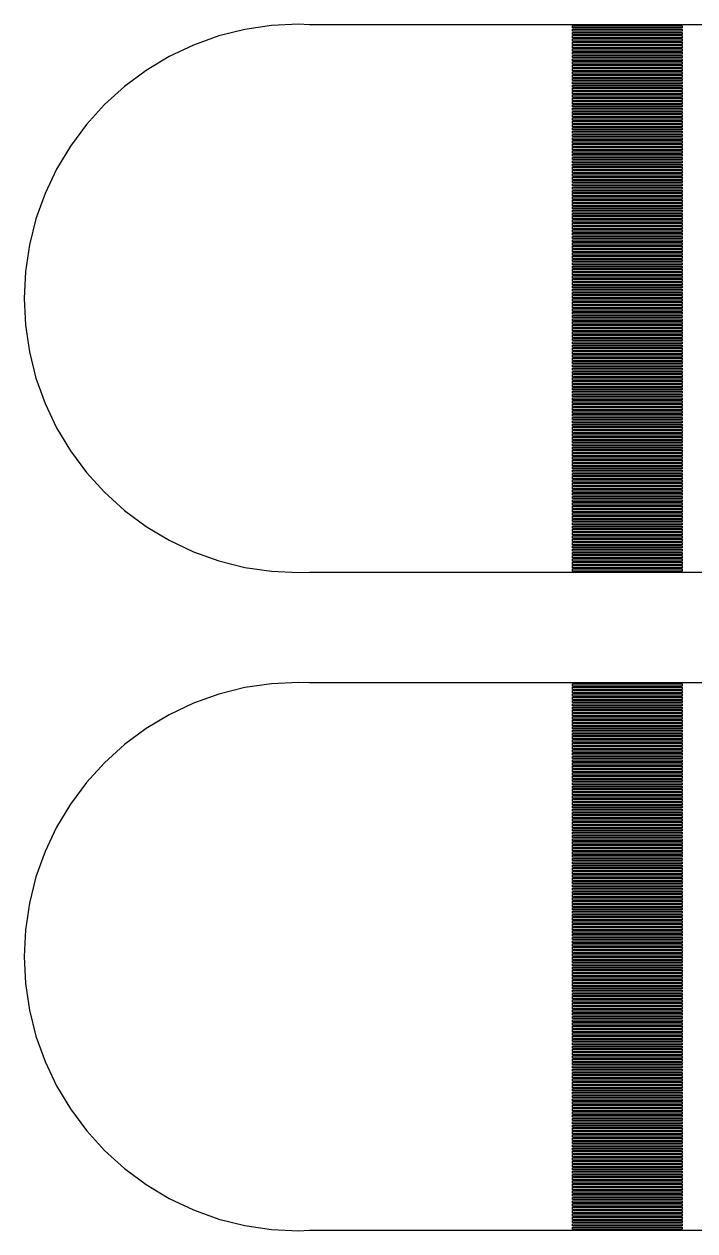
# Model space of a CAD drawing. Extents: x 0.5 to 47.5, y 0.5 to 53.5.
# Drawn here: x 24.5 to 30.61, y 24.5 to 35.5 of the extents above; entities that cross this region are included whole.
import ezdxf

# ---------------------------------------------------------------- set-up
doc = ezdxf.new("R2010")
doc.units = 0

msp = doc.modelspace()

# ---------------------------------------------------------------- linework, layer by layer
for p, q in [((26.5123, 35.452), (26.2743, 35.3923)), ((26.755, 35.488), (26.5123, 35.452)), ((27, 35.5), (26.755, 35.488)), ((27.1019, 35.495), (27, 35.5)), ((32.8981, 35.495), (27.1019, 35.495)), ((29.5, 35.465), (29.5, 35.485)), ((29.5, 35.485), (30.5, 35.485)), ((30.5, 35.465), (29.5, 35.465)), ((29.5, 35.435), (29.5, 35.455)), ((29.5, 35.455), (30.5, 35.455)), ((30.5, 35.435), (29.5, 35.435)), ((29.5, 35.405), (29.5, 35.425)), ((29.5, 35.425), (30.5, 35.425)), ((30.5, 35.485), (30.5, 35.465)), ((30.5, 35.455), (30.5, 35.435)), ((30.5, 35.425), (30.5, 35.405)), ((26.2743, 35.3923), (26.0433, 35.3097)), ((30.5, 35.405), (29.5, 35.405)), ((29.5, 35.375), (29.5, 35.395)), ((29.5, 35.395), (30.5, 35.395)), ((30.5, 35.375), (29.5, 35.375)), ((29.5, 35.345), (29.5, 35.365)), ((29.5, 35.365), (30.5, 35.365)), ((30.5, 35.345), (29.5, 35.345)), ((29.5, 35.315), (29.5, 35.335)), ((29.5, 35.335), (30.5, 35.335)), ((30.5, 35.315), (29.5, 35.315)), ((30.5, 35.395), (30.5, 35.375)), ((30.5, 35.365), (30.5, 35.345)), ((30.5, 35.335), (30.5, 35.315)), ((25.8215, 35.2048), (25.6111, 35.0787)), ((26.0433, 35.3097), (25.8215, 35.2048)), ((29.5, 35.285), (29.5, 35.305)), ((29.5, 35.305), (30.5, 35.305)), ((30.5, 35.285), (29.5, 35.285)), ((29.5, 35.255), (29.5, 35.275)), ((29.5, 35.275), (30.5, 35.275)), ((30.5, 35.255), (29.5, 35.255)), ((29.5, 35.225), (29.5, 35.245)), ((29.5, 35.245), (30.5, 35.245)), ((30.5, 35.225), (29.5, 35.225)), ((29.5, 35.195), (29.5, 35.215)), ((29.5, 35.215), (30.5, 35.215)), ((30.5, 35.305), (30.5, 35.285)), ((30.5, 35.275), (30.5, 35.255)), ((30.5, 35.245), (30.5, 35.225)), ((30.5, 35.215), (30.5, 35.195)), ((30.5, 35.195), (29.5, 35.195)), ((29.5, 35.165), (29.5, 35.185)), ((29.5, 35.185), (30.5, 35.185)), ((30.5, 35.165), (29.5, 35.165)), ((29.5, 35.135), (29.5, 35.155)), ((29.5, 35.155), (30.5, 35.155)), ((30.5, 35.135), (29.5, 35.135)), ((29.5, 35.105), (29.5, 35.125)), ((29.5, 35.125), (30.5, 35.125)), ((30.5, 35.105), (29.5, 35.105)), ((29.5, 35.075), (29.5, 35.095)), ((29.5, 35.095), (30.5, 35.095)), ((30.5, 35.185), (30.5, 35.165)), ((30.5, 35.155), (30.5, 35.135)), ((30.5, 35.125), (30.5, 35.105)), ((30.5, 35.095), (30.5, 35.075)), ((25.6111, 35.0787), (25.414, 34.9325)), ((30.5, 35.075), (29.5, 35.075)), ((29.5, 35.045), (29.5, 35.065)), ((29.5, 35.065), (30.5, 35.065)), ((30.5, 35.045), (29.5, 35.045)), ((29.5, 35.015), (29.5, 35.035)), ((29.5, 35.035), (30.5, 35.035)), ((30.5, 35.015), (29.5, 35.015)), ((29.5, 34.985), (29.5, 35.005)), ((29.5, 35.005), (30.5, 35.005)), ((30.5, 34.985), (29.5, 34.985)), ((30.5, 35.065), (30.5, 35.045)), ((30.5, 35.035), (30.5, 35.015)), ((30.5, 35.005), (30.5, 34.985)), ((25.414, 34.9325), (25.2322, 34.7678)), ((29.5, 34.955), (29.5, 34.975)), ((29.5, 34.975), (30.5, 34.975)), ((30.5, 34.955), (29.5, 34.955)), ((29.5, 34.925), (29.5, 34.945)), ((29.5, 34.945), (30.5, 34.945)), ((30.5, 34.925), (29.5, 34.925)), ((29.5, 34.895), (29.5, 34.915)), ((29.5, 34.915), (30.5, 34.915)), ((30.5, 34.895), (29.5, 34.895)), ((29.5, 34.865), (29.5, 34.885)), ((29.5, 34.885), (30.5, 34.885)), ((30.5, 34.975), (30.5, 34.955)), ((30.5, 34.945), (30.5, 34.925)), ((30.5, 34.915), (30.5, 34.895)), ((30.5, 34.885), (30.5, 34.865)), ((25.2322, 34.7678), (25.0675, 34.586)), ((30.5, 34.865), (29.5, 34.865)), ((29.5, 34.835), (29.5, 34.855)), ((29.5, 34.855), (30.5, 34.855)), ((30.5, 34.835), (29.5, 34.835)), ((29.5, 34.805), (29.5, 34.825)), ((29.5, 34.825), (30.5, 34.825)), ((30.5, 34.805), (29.5, 34.805)), ((29.5, 34.775), (29.5, 34.795)), ((29.5, 34.795), (30.5, 34.795)), ((30.5, 34.775), (29.5, 34.775)), ((29.5, 34.745), (29.5, 34.765)), ((29.5, 34.765), (30.5, 34.765)), ((30.5, 34.855), (30.5, 34.835)), ((30.5, 34.825), (30.5, 34.805)), ((30.5, 34.795), (30.5, 34.775)), ((30.5, 34.765), (30.5, 34.745)), ((30.5, 34.745), (29.5, 34.745)), ((29.5, 34.715), (29.5, 34.735)), ((29.5, 34.735), (30.5, 34.735)), ((30.5, 34.715), (29.5, 34.715)), ((29.5, 34.685), (29.5, 34.705)), ((29.5, 34.705), (30.5, 34.705)), ((30.5, 34.685), (29.5, 34.685)), ((29.5, 34.655), (29.5, 34.675)), ((29.5, 34.675), (30.5, 34.675)), ((30.5, 34.655), (29.5, 34.655)), ((30.5, 34.735), (30.5, 34.715)), ((30.5, 34.705), (30.5, 34.685)), ((30.5, 34.675), (30.5, 34.655)), ((25.0675, 34.586), (24.9213, 34.3889)), ((29.5, 34.625), (29.5, 34.645)), ((29.5, 34.645), (30.5, 34.645)), ((30.5, 34.625), (29.5, 34.625)), ((29.5, 34.595), (29.5, 34.615)), ((29.5, 34.615), (30.5, 34.615)), ((30.5, 34.595), (29.5, 34.595)), ((29.5, 34.565), (29.5, 34.585)), ((29.5, 34.585), (30.5, 34.585)), ((30.5, 34.565), (29.5, 34.565)), ((29.5, 34.535), (29.5, 34.555)), ((29.5, 34.555), (30.5, 34.555)), ((30.5, 34.645), (30.5, 34.625)), ((30.5, 34.615), (30.5, 34.595)), ((30.5, 34.585), (30.5, 34.565)), ((30.5, 34.555), (30.5, 34.535)), ((30.5, 34.535), (29.5, 34.535)), ((29.5, 34.505), (29.5, 34.525)), ((29.5, 34.525), (30.5, 34.525)), ((30.5, 34.505), (29.5, 34.505)), ((29.5, 34.475), (29.5, 34.495)), ((29.5, 34.495), (30.5, 34.495)), ((30.5, 34.475), (29.5, 34.475)), ((29.5, 34.445), (29.5, 34.465)), ((29.5, 34.465), (30.5, 34.465)), ((30.5, 34.445), (29.5, 34.445)), ((29.5, 34.415), (29.5, 34.435)), ((29.5, 34.435), (30.5, 34.435)), ((30.5, 34.525), (30.5, 34.505)), ((30.5, 34.495), (30.5, 34.475)), ((30.5, 34.465), (30.5, 34.445)), ((30.5, 34.435), (30.5, 34.415)), ((24.9213, 34.3889), (24.7952, 34.1785)), ((30.5, 34.415), (29.5, 34.415)), ((29.5, 34.385), (29.5, 34.405)), ((29.5, 34.405), (30.5, 34.405)), ((30.5, 34.385), (29.5, 34.385)), ((29.5, 34.355), (29.5, 34.375)), ((29.5, 34.375), (30.5, 34.375)), ((30.5, 34.355), (29.5, 34.355)), ((29.5, 34.325), (29.5, 34.345)), ((29.5, 34.345), (30.5, 34.345)), ((30.5, 34.325), (29.5, 34.325)), ((30.5, 34.405), (30.5, 34.385)), ((30.5, 34.375), (30.5, 34.355)), ((30.5, 34.345), (30.5, 34.325)), ((29.5, 34.295), (29.5, 34.315)), ((29.5, 34.315), (30.5, 34.315)), ((30.5, 34.295), (29.5, 34.295)), ((29.5, 34.265), (29.5, 34.285)), ((29.5, 34.285), (30.5, 34.285)), ((30.5, 34.265), (29.5, 34.265)), ((29.5, 34.235), (29.5, 34.255)), ((29.5, 34.255), (30.5, 34.255)), ((30.5, 34.235), (29.5, 34.235)), ((29.5, 34.205), (29.5, 34.225)), ((29.5, 34.225), (30.5, 34.225)), ((30.5, 34.315), (30.5, 34.295)), ((30.5, 34.285), (30.5, 34.265)), ((30.5, 34.255), (30.5, 34.235)), ((30.5, 34.225), (30.5, 34.205)), ((24.7952, 34.1785), (24.6903, 33.9567)), ((30.5, 34.205), (29.5, 34.205)), ((29.5, 34.175), (29.5, 34.195)), ((29.5, 34.195), (30.5, 34.195)), ((30.5, 34.175), (29.5, 34.175)), ((29.5, 34.145), (29.5, 34.165)), ((29.5, 34.165), (30.5, 34.165)), ((30.5, 34.145), (29.5, 34.145)), ((29.5, 34.115), (29.5, 34.135)), ((29.5, 34.135), (30.5, 34.135)), ((30.5, 34.115), (29.5, 34.115)), ((29.5, 34.085), (29.5, 34.105)), ((29.5, 34.105), (30.5, 34.105)), ((30.5, 34.195), (30.5, 34.175)), ((30.5, 34.165), (30.5, 34.145)), ((30.5, 34.135), (30.5, 34.115)), ((30.5, 34.105), (30.5, 34.085)), ((30.5, 34.085), (29.5, 34.085)), ((29.5, 34.055), (29.5, 34.075)), ((29.5, 34.075), (30.5, 34.075)), ((30.5, 34.055), (29.5, 34.055)), ((29.5, 34.025), (29.5, 34.045)), ((29.5, 34.045), (30.5, 34.045)), ((30.5, 34.025), (29.5, 34.025)), ((29.5, 33.995), (29.5, 34.015)), ((29.5, 34.015), (30.5, 34.015)), ((30.5, 33.995), (29.5, 33.995)), ((30.5, 34.075), (30.5, 34.055)), ((30.5, 34.045), (30.5, 34.025)), ((30.5, 34.015), (30.5, 33.995)), ((24.6903, 33.9567), (24.6077, 33.7257)), ((29.5, 33.965), (29.5, 33.985)), ((29.5, 33.985), (30.5, 33.985)), ((30.5, 33.965), (29.5, 33.965)), ((29.5, 33.935), (29.5, 33.955)), ((29.5, 33.955), (30.5, 33.955)), ((30.5, 33.935), (29.5, 33.935)), ((29.5, 33.905), (29.5, 33.925)), ((29.5, 33.925), (30.5, 33.925)), ((30.5, 33.905), (29.5, 33.905)), ((29.5, 33.875), (29.5, 33.895)), ((29.5, 33.895), (30.5, 33.895)), ((30.5, 33.985), (30.5, 33.965)), ((30.5, 33.955), (30.5, 33.935)), ((30.5, 33.925), (30.5, 33.905)), ((30.5, 33.895), (30.5, 33.875)), ((30.5, 33.875), (29.5, 33.875)), ((29.5, 33.845), (29.5, 33.865)), ((29.5, 33.865), (30.5, 33.865)), ((30.5, 33.845), (29.5, 33.845)), ((29.5, 33.815), (29.5, 33.835)), ((29.5, 33.835), (30.5, 33.835)), ((30.5, 33.815), (29.5, 33.815)), ((29.5, 33.785), (29.5, 33.805)), ((29.5, 33.805), (30.5, 33.805)), ((30.5, 33.785), (29.5, 33.785)), ((29.5, 33.755), (29.5, 33.775)), ((29.5, 33.775), (30.5, 33.775)), ((30.5, 33.865), (30.5, 33.845)), ((30.5, 33.835), (30.5, 33.815)), ((30.5, 33.805), (30.5, 33.785)), ((30.5, 33.775), (30.5, 33.755)), ((24.6077, 33.7257), (24.548, 33.4877)), ((30.5, 33.755), (29.5, 33.755)), ((29.5, 33.725), (29.5, 33.745)), ((29.5, 33.745), (30.5, 33.745)), ((30.5, 33.725), (29.5, 33.725)), ((29.5, 33.695), (29.5, 33.715)), ((29.5, 33.715), (30.5, 33.715)), ((30.5, 33.695), (29.5, 33.695)), ((29.5, 33.665), (29.5, 33.685)), ((29.5, 33.685), (30.5, 33.685)), ((30.5, 33.665), (29.5, 33.665)), ((30.5, 33.745), (30.5, 33.725)), ((30.5, 33.715), (30.5, 33.695)), ((30.5, 33.685), (30.5, 33.665)), ((29.5, 33.635), (29.5, 33.655)), ((29.5, 33.655), (30.5, 33.655)), ((30.5, 33.635), (29.5, 33.635)), ((29.5, 33.605), (29.5, 33.625)), ((29.5, 33.625), (30.5, 33.625)), ((30.5, 33.605), (29.5, 33.605)), ((29.5, 33.575), (29.5, 33.595)), ((29.5, 33.595), (30.5, 33.595)), ((30.5, 33.575), (29.5, 33.575)), ((29.5, 33.545), (29.5, 33.565)), ((29.5, 33.565), (30.5, 33.565)), ((30.5, 33.655), (30.5, 33.635)), ((30.5, 33.625), (30.5, 33.605)), ((30.5, 33.595), (30.5, 33.575)), ((30.5, 33.565), (30.5, 33.545)), ((24.548, 33.4877), (24.512, 33.245)), ((30.5, 33.545), (29.5, 33.545)), ((29.5, 33.515), (29.5, 33.535)), ((29.5, 33.535), (30.5, 33.535)), ((30.5, 33.515), (29.5, 33.515)), ((29.5, 33.485), (29.5, 33.505)), ((29.5, 33.505), (30.5, 33.505)), ((30.5, 33.485), (29.5, 33.485)), ((29.5, 33.455), (29.5, 33.475)), ((29.5, 33.475), (30.5, 33.475)), ((30.5, 33.455), (29.5, 33.455)), ((29.5, 33.425), (29.5, 33.445)), ((29.5, 33.445), (30.5, 33.445)), ((30.5, 33.535), (30.5, 33.515)), ((30.5, 33.505), (30.5, 33.485)), ((30.5, 33.475), (30.5, 33.455)), ((30.5, 33.445), (30.5, 33.425)), ((30.5, 33.425), (29.5, 33.425)), ((29.5, 33.395), (29.5, 33.415)), ((29.5, 33.415), (30.5, 33.415)), ((30.5, 33.395), (29.5, 33.395)), ((29.5, 33.365), (29.5, 33.385)), ((29.5, 33.385), (30.5, 33.385)), ((30.5, 33.365), (29.5, 33.365)), ((29.5, 33.335), (29.5, 33.355)), ((29.5, 33.355), (30.5, 33.355)), ((30.5, 33.335), (29.5, 33.335)), ((30.5, 33.415), (30.5, 33.395)), ((30.5, 33.385), (30.5, 33.365)), ((30.5, 33.355), (30.5, 33.335)), ((24.512, 33.245), (24.5, 33)), ((29.5, 33.305), (29.5, 33.325)), ((29.5, 33.325), (30.5, 33.325)), ((30.5, 33.305), (29.5, 33.305)), ((29.5, 33.275), (29.5, 33.295)), ((29.5, 33.295), (30.5, 33.295)), ((30.5, 33.275), (29.5, 33.275)), ((29.5, 33.245), (29.5, 33.265)), ((29.5, 33.265), (30.5, 33.265)), ((30.5, 33.245), (29.5, 33.245)), ((29.5, 33.215), (29.5, 33.235)), ((29.5, 33.235), (30.5, 33.235)), ((30.5, 33.325), (30.5, 33.305)), ((30.5, 33.295), (30.5, 33.275)), ((30.5, 33.265), (30.5, 33.245)), ((30.5, 33.235), (30.5, 33.215)), ((30.5, 33.215), (29.5, 33.215)), ((29.5, 33.185), (29.5, 33.205)), ((29.5, 33.205), (30.5, 33.205)), ((30.5, 33.185), (29.5, 33.185)), ((29.5, 33.155), (29.5, 33.175)), ((29.5, 33.175), (30.5, 33.175)), ((30.5, 33.155), (29.5, 33.155)), ((29.5, 33.125), (29.5, 33.145)), ((29.5, 33.145), (30.5, 33.145)), ((30.5, 33.125), (29.5, 33.125)), ((29.5, 33.095), (29.5, 33.115)), ((29.5, 33.115), (30.5, 33.115)), ((30.5, 33.205), (30.5, 33.185)), ((30.5, 33.175), (30.5, 33.155)), ((30.5, 33.145), (30.5, 33.125)), ((30.5, 33.115), (30.5, 33.095)), ((24.5, 33), (24.512, 32.755)), ((30.5, 33.095), (29.5, 33.095)), ((29.5, 33.065), (29.5, 33.085)), ((29.5, 33.085), (30.5, 33.085)), ((30.5, 33.065), (29.5, 33.065)), ((29.5, 33.035), (29.5, 33.055)), ((29.5, 33.055), (30.5, 33.055)), ((30.5, 33.035), (29.5, 33.035)), ((29.5, 33.005), (29.5, 33.025)), ((29.5, 33.025), (30.5, 33.025)), ((30.5, 33.005), (29.5, 33.005)), ((30.5, 33.085), (30.5, 33.065)), ((30.5, 33.055), (30.5, 33.035)), ((30.5, 33.025), (30.5, 33.005)), ((29.5, 32.975), (29.5, 32.995)), ((29.5, 32.995), (30.5, 32.995)), ((30.5, 32.975), (29.5, 32.975)), ((29.5, 32.945), (29.5, 32.965)), ((29.5, 32.965), (30.5, 32.965)), ((30.5, 32.945), (29.5, 32.945)), ((29.5, 32.915), (29.5, 32.935)), ((29.5, 32.935), (30.5, 32.935)), ((30.5, 32.915), (29.5, 32.915)), ((29.5, 32.885), (29.5, 32.905)), ((29.5, 32.905), (30.5, 32.905)), ((30.5, 32.995), (30.5, 32.975)), ((30.5, 32.965), (30.5, 32.945)), ((30.5, 32.935), (30.5, 32.915)), ((30.5, 32.905), (30.5, 32.885)), ((30.5, 32.885), (29.5, 32.885)), ((29.5, 32.855), (29.5, 32.875)), ((29.5, 32.875), (30.5, 32.875)), ((30.5, 32.855), (29.5, 32.855)), ((29.5, 32.825), (29.5, 32.845)), ((29.5, 32.845), (30.5, 32.845)), ((30.5, 32.825), (29.5, 32.825)), ((29.5, 32.795), (29.5, 32.815)), ((29.5, 32.815), (30.5, 32.815)), ((30.5, 32.795), (29.5, 32.795)), ((29.5, 32.765), (29.5, 32.785)), ((29.5, 32.785), (30.5, 32.785)), ((30.5, 32.875), (30.5, 32.855)), ((30.5, 32.845), (30.5, 32.825)), ((30.5, 32.815), (30.5, 32.795)), ((30.5, 32.785), (30.5, 32.765)), ((24.512, 32.755), (24.548, 32.5123)), ((30.5, 32.765), (29.5, 32.765)), ((29.5, 32.735), (29.5, 32.755)), ((29.5, 32.755), (30.5, 32.755)), ((30.5, 32.735), (29.5, 32.735)), ((29.5, 32.705), (29.5, 32.725)), ((29.5, 32.725), (30.5, 32.725)), ((30.5, 32.705), (29.5, 32.705)), ((29.5, 32.675), (29.5, 32.695)), ((29.5, 32.695), (30.5, 32.695)), ((30.5, 32.675), (29.5, 32.675)), ((30.5, 32.755), (30.5, 32.735)), ((30.5, 32.725), (30.5, 32.705)), ((30.5, 32.695), (30.5, 32.675)), ((29.5, 32.645), (29.5, 32.665)), ((29.5, 32.665), (30.5, 32.665)), ((30.5, 32.645), (29.5, 32.645)), ((29.5, 32.615), (29.5, 32.635)), ((29.5, 32.635), (30.5, 32.635)), ((30.5, 32.615), (29.5, 32.615)), ((29.5, 32.585), (29.5, 32.605)), ((29.5, 32.605), (30.5, 32.605)), ((30.5, 32.585), (29.5, 32.585)), ((29.5, 32.555), (29.5, 32.575)), ((29.5, 32.575), (30.5, 32.575)), ((30.5, 32.665), (30.5, 32.645)), ((30.5, 32.635), (30.5, 32.615)), ((30.5, 32.605), (30.5, 32.585)), ((30.5, 32.575), (30.5, 32.555)), ((24.548, 32.5123), (24.6077, 32.2743)), ((30.5, 32.555), (29.5, 32.555)), ((29.5, 32.525), (29.5, 32.545)), ((29.5, 32.545), (30.5, 32.545)), ((30.5, 32.525), (29.5, 32.525)), ((29.5, 32.495), (29.5, 32.515)), ((29.5, 32.515), (30.5, 32.515)), ((30.5, 32.495), (29.5, 32.495)), ((29.5, 32.465), (29.5, 32.485)), ((29.5, 32.485), (30.5, 32.485)), ((30.5, 32.465), (29.5, 32.465)), ((29.5, 32.435), (29.5, 32.455)), ((29.5, 32.455), (30.5, 32.455)), ((30.5, 32.545), (30.5, 32.525)), ((30.5, 32.515), (30.5, 32.495)), ((30.5, 32.485), (30.5, 32.465)), ((30.5, 32.455), (30.5, 32.435)), ((30.5, 32.435), (29.5, 32.435)), ((29.5, 32.405), (29.5, 32.425)), ((29.5, 32.425), (30.5, 32.425)), ((30.5, 32.405), (29.5, 32.405)), ((29.5, 32.375), (29.5, 32.395)), ((29.5, 32.395), (30.5, 32.395)), ((30.5, 32.375), (29.5, 32.375)), ((29.5, 32.345), (29.5, 32.365)), ((29.5, 32.365), (30.5, 32.365)), ((30.5, 32.345), (29.5, 32.345)), ((30.5, 32.425), (30.5, 32.405)), ((30.5, 32.395), (30.5, 32.375)), ((30.5, 32.365), (30.5, 32.345)), ((24.6077, 32.2743), (24.6903, 32.0433)), ((29.5, 32.315), (29.5, 32.335)), ((29.5, 32.335), (30.5, 32.335)), ((30.5, 32.315), (29.5, 32.315)), ((29.5, 32.285), (29.5, 32.305)), ((29.5, 32.305), (30.5, 32.305)), ((30.5, 32.285), (29.5, 32.285)), ((29.5, 32.255), (29.5, 32.275)), ((29.5, 32.275), (30.5, 32.275)), ((30.5, 32.255), (29.5, 32.255)), ((29.5, 32.225), (29.5, 32.245)), ((29.5, 32.245), (30.5, 32.245)), ((30.5, 32.335), (30.5, 32.315)), ((30.5, 32.305), (30.5, 32.285)), ((30.5, 32.275), (30.5, 32.255)), ((30.5, 32.245), (30.5, 32.225)), ((30.5, 32.225), (29.5, 32.225)), ((29.5, 32.195), (29.5, 32.215)), ((29.5, 32.215), (30.5, 32.215)), ((30.5, 32.195), (29.5, 32.195)), ((29.5, 32.165), (29.5, 32.185)), ((29.5, 32.185), (30.5, 32.185)), ((30.5, 32.165), (29.5, 32.165)), ((29.5, 32.135), (29.5, 32.155)), ((29.5, 32.155), (30.5, 32.155)), ((30.5, 32.135), (29.5, 32.135)), ((29.5, 32.105), (29.5, 32.125)), ((29.5, 32.125), (30.5, 32.125)), ((30.5, 32.215), (30.5, 32.195)), ((30.5, 32.185), (30.5, 32.165)), ((30.5, 32.155), (30.5, 32.135)), ((30.5, 32.125), (30.5, 32.105)), ((24.6903, 32.0433), (24.7952, 31.8215)), ((30.5, 32.105), (29.5, 32.105)), ((29.5, 32.075), (29.5, 32.095)), ((29.5, 32.095), (30.5, 32.095)), ((30.5, 32.075), (29.5, 32.075)), ((29.5, 32.045), (29.5, 32.065)), ((29.5, 32.065), (30.5, 32.065)), ((30.5, 32.045), (29.5, 32.045)), ((29.5, 32.015), (29.5, 32.035)), ((29.5, 32.035), (30.5, 32.035)), ((30.5, 32.015), (29.5, 32.015)), ((30.5, 32.095), (30.5, 32.075)), ((30.5, 32.065), (30.5, 32.045)), ((30.5, 32.035), (30.5, 32.015)), ((29.5, 31.985), (29.5, 32.005)), ((29.5, 32.005), (30.5, 32.005)), ((30.5, 31.985), (29.5, 31.985)), ((29.5, 31.955), (29.5, 31.975)), ((29.5, 31.975), (30.5, 31.975)), ((30.5, 31.955), (29.5, 31.955)), ((29.5, 31.925), (29.5, 31.945)), ((29.5, 31.945), (30.5, 31.945)), ((30.5, 31.925), (29.5, 31.925)), ((29.5, 31.895), (29.5, 31.915)), ((29.5, 31.915), (30.5, 31.915)), ((30.5, 32.005), (30.5, 31.985)), ((30.5, 31.975), (30.5, 31.955)), ((30.5, 31.945), (30.5, 31.925)), ((30.5, 31.915), (30.5, 31.895)), ((24.7952, 31.8215), (24.9213, 31.6111)), ((30.5, 31.895), (29.5, 31.895)), ((29.5, 31.865), (29.5, 31.885)), ((29.5, 31.885), (30.5, 31.885)), ((30.5, 31.865), (29.5, 31.865)), ((29.5, 31.835), (29.5, 31.855)), ((29.5, 31.855), (30.5, 31.855)), ((30.5, 31.835), (29.5, 31.835)), ((29.5, 31.805), (29.5, 31.825)), ((29.5, 31.825), (30.5, 31.825)), ((30.5, 31.805), (29.5, 31.805)), ((29.5, 31.775), (29.5, 31.795)), ((29.5, 31.795), (30.5, 31.795)), ((30.5, 31.885), (30.5, 31.865)), ((30.5, 31.855), (30.5, 31.835)), ((30.5, 31.825), (30.5, 31.805)), ((30.5, 31.795), (30.5, 31.775)), ((30.5, 31.775), (29.5, 31.775)), ((29.5, 31.745), (29.5, 31.765)), ((29.5, 31.765), (30.5, 31.765)), ((30.5, 31.745), (29.5, 31.745)), ((29.5, 31.715), (29.5, 31.735)), ((29.5, 31.735), (30.5, 31.735)), ((30.5, 31.715), (29.5, 31.715)), ((29.5, 31.685), (29.5, 31.705)), ((29.5, 31.705), (30.5, 31.705)), ((30.5, 31.685), (29.5, 31.685)), ((30.5, 31.765), (30.5, 31.745)), ((30.5, 31.735), (30.5, 31.715)), ((30.5, 31.705), (30.5, 31.685)), ((24.9213, 31.6111), (25.0675, 31.414)), ((29.5, 31.655), (29.5, 31.675)), ((29.5, 31.675), (30.5, 31.675)), ((30.5, 31.655), (29.5, 31.655)), ((29.5, 31.625), (29.5, 31.645)), ((29.5, 31.645), (30.5, 31.645)), ((30.5, 31.625), (29.5, 31.625)), ((29.5, 31.595), (29.5, 31.615)), ((29.5, 31.615), (30.5, 31.615)), ((30.5, 31.595), (29.5, 31.595)), ((29.5, 31.565), (29.5, 31.585)), ((29.5, 31.585), (30.5, 31.585)), ((30.5, 31.675), (30.5, 31.655)), ((30.5, 31.645), (30.5, 31.625)), ((30.5, 31.615), (30.5, 31.595)), ((30.5, 31.585), (30.5, 31.565)), ((30.5, 31.565), (29.5, 31.565)), ((29.5, 31.535), (29.5, 31.555)), ((29.5, 31.555), (30.5, 31.555)), ((30.5, 31.535), (29.5, 31.535)), ((29.5, 31.505), (29.5, 31.525)), ((29.5, 31.525), (30.5, 31.525)), ((30.5, 31.505), (29.5, 31.505)), ((29.5, 31.475), (29.5, 31.495)), ((29.5, 31.495), (30.5, 31.495)), ((30.5, 31.475), (29.5, 31.475)), ((29.5, 31.445), (29.5, 31.465)), ((29.5, 31.465), (30.5, 31.465)), ((30.5, 31.555), (30.5, 31.535)), ((30.5, 31.525), (30.5, 31.505)), ((30.5, 31.495), (30.5, 31.475)), ((30.5, 31.465), (30.5, 31.445)), ((25.0675, 31.414), (25.2322, 31.2322)), ((30.5, 31.445), (29.5, 31.445)), ((29.5, 31.415), (29.5, 31.435)), ((29.5, 31.435), (30.5, 31.435)), ((30.5, 31.415), (29.5, 31.415)), ((29.5, 31.385), (29.5, 31.405)), ((29.5, 31.405), (30.5, 31.405)), ((30.5, 31.385), (29.5, 31.385)), ((29.5, 31.355), (29.5, 31.375)), ((29.5, 31.375), (30.5, 31.375)), ((30.5, 31.355), (29.5, 31.355)), ((30.5, 31.435), (30.5, 31.415)), ((30.5, 31.405), (30.5, 31.385)), ((30.5, 31.375), (30.5, 31.355)), ((29.5, 31.325), (29.5, 31.345)), ((29.5, 31.345), (30.5, 31.345)), ((30.5, 31.325), (29.5, 31.325)), ((29.5, 31.295), (29.5, 31.315)), ((29.5, 31.315), (30.5, 31.315)), ((30.5, 31.295), (29.5, 31.295)), ((29.5, 31.265), (29.5, 31.285)), ((29.5, 31.285), (30.5, 31.285)), ((30.5, 31.265), (29.5, 31.265)), ((29.5, 31.235), (29.5, 31.255)), ((29.5, 31.255), (30.5, 31.255)), ((30.5, 31.345), (30.5, 31.325)), ((30.5, 31.315), (30.5, 31.295)), ((30.5, 31.285), (30.5, 31.265)), ((30.5, 31.255), (30.5, 31.235)), ((25.2322, 31.2322), (25.414, 31.0675)), ((30.5, 31.235), (29.5, 31.235)), ((29.5, 31.205), (29.5, 31.225)), ((29.5, 31.225), (30.5, 31.225)), ((30.5, 31.205), (29.5, 31.205)), ((29.5, 31.175), (29.5, 31.195)), ((29.5, 31.195), (30.5, 31.195)), ((30.5, 31.175), (29.5, 31.175)), ((29.5, 31.145), (29.5, 31.165)), ((29.5, 31.165), (30.5, 31.165)), ((30.5, 31.145), (29.5, 31.145)), ((29.5, 31.115), (29.5, 31.135)), ((29.5, 31.135), (30.5, 31.135)), ((30.5, 31.225), (30.5, 31.205)), ((30.5, 31.195), (30.5, 31.175)), ((30.5, 31.165), (30.5, 31.145)), ((30.5, 31.135), (30.5, 31.115)), ((25.414, 31.0675), (25.6111, 30.9213)), ((30.5, 31.115), (29.5, 31.115)), ((29.5, 31.085), (29.5, 31.105)), ((29.5, 31.105), (30.5, 31.105)), ((30.5, 31.085), (29.5, 31.085)), ((29.5, 31.055), (29.5, 31.075)), ((29.5, 31.075), (30.5, 31.075)), ((30.5, 31.055), (29.5, 31.055)), ((29.5, 31.025), (29.5, 31.045)), ((29.5, 31.045), (30.5, 31.045)), ((30.5, 31.025), (29.5, 31.025)), ((30.5, 31.105), (30.5, 31.085)), ((30.5, 31.075), (30.5, 31.055)), ((30.5, 31.045), (30.5, 31.025)), ((25.6111, 30.9213), (25.8215, 30.7952)), ((29.5, 30.995), (29.5, 31.015)), ((29.5, 31.015), (30.5, 31.015)), ((30.5, 30.995), (29.5, 30.995)), ((29.5, 30.965), (29.5, 30.985)), ((29.5, 30.985), (30.5, 30.985)), ((30.5, 30.965), (29.5, 30.965)), ((29.5, 30.935), (29.5, 30.955)), ((29.5, 30.955), (30.5, 30.955)), ((30.5, 30.935), (29.5, 30.935)), ((29.5, 30.905), (29.5, 30.925)), ((29.5, 30.925), (30.5, 30.925)), ((30.5, 31.015), (30.5, 30.995)), ((30.5, 30.985), (30.5, 30.965)), ((30.5, 30.955), (30.5, 30.935)), ((30.5, 30.925), (30.5, 30.905)), ((30.5, 30.905), (29.5, 30.905)), ((29.5, 30.875), (29.5, 30.895)), ((29.5, 30.895), (30.5, 30.895)), ((30.5, 30.875), (29.5, 30.875)), ((29.5, 30.845), (29.5, 30.865)), ((29.5, 30.865), (30.5, 30.865)), ((30.5, 30.845), (29.5, 30.845)), ((29.5, 30.815), (29.5, 30.835)), ((29.5, 30.835), (30.5, 30.835)), ((30.5, 30.815), (29.5, 30.815)), ((29.5, 30.785), (29.5, 30.805)), ((29.5, 30.805), (30.5, 30.805)), ((30.5, 30.895), (30.5, 30.875)), ((30.5, 30.865), (30.5, 30.845)), ((30.5, 30.835), (30.5, 30.815)), ((30.5, 30.805), (30.5, 30.785)), ((25.8215, 30.7952), (26.0433, 30.6903)), ((26.0433, 30.6903), (26.2743, 30.6077)), ((30.5, 30.785), (29.5, 30.785)), ((29.5, 30.755), (29.5, 30.775)), ((29.5, 30.775), (30.5, 30.775)), ((30.5, 30.755), (29.5, 30.755)), ((29.5, 30.725), (29.5, 30.745)), ((29.5, 30.745), (30.5, 30.745)), ((30.5, 30.725), (29.5, 30.725)), ((29.5, 30.695), (29.5, 30.715)), ((29.5, 30.715), (30.5, 30.715)), ((30.5, 30.695), (29.5, 30.695)), ((30.5, 30.775), (30.5, 30.755)), ((30.5, 30.745), (30.5, 30.725)), ((30.5, 30.715), (30.5, 30.695)), ((26.2743, 30.6077), (26.5123, 30.548)), ((29.5, 30.665), (29.5, 30.685)), ((29.5, 30.685), (30.5, 30.685)), ((30.5, 30.665), (29.5, 30.665)), ((29.5, 30.635), (29.5, 30.655)), ((29.5, 30.655), (30.5, 30.655)), ((30.5, 30.635), (29.5, 30.635)), ((29.5, 30.605), (29.5, 30.625)), ((29.5, 30.625), (30.5, 30.625)), ((30.5, 30.605), (29.5, 30.605)), ((29.5, 30.575), (29.5, 30.595)), ((29.5, 30.595), (30.5, 30.595)), ((30.5, 30.685), (30.5, 30.665)), ((30.5, 30.655), (30.5, 30.635)), ((30.5, 30.625), (30.5, 30.605)), ((30.5, 30.595), (30.5, 30.575)), ((26.5123, 30.548), (26.755, 30.512)), ((26.755, 30.512), (27, 30.5)), ((27, 30.5), (27.1019, 30.505)), ((27.1019, 30.505), (32.8981, 30.505)), ((30.5, 30.575), (29.5, 30.575)), ((29.5, 30.545), (29.5, 30.565)), ((29.5, 30.565), (30.5, 30.565)), ((30.5, 30.545), (29.5, 30.545)), ((29.5, 30.515), (29.5, 30.535)), ((29.5, 30.535), (30.5, 30.535)), ((30.5, 30.515), (29.5, 30.515)), ((30.5, 30.565), (30.5, 30.545)), ((30.5, 30.535), (30.5, 30.515)), ((26.755, 29.488), (26.5123, 29.452)), ((27, 29.5), (26.755, 29.488)), ((27.1019, 29.495), (27, 29.5)), ((32.8981, 29.495), (27.1019, 29.495)), ((29.5, 29.465), (29.5, 29.485)), ((29.5, 29.485), (30.5, 29.485)), ((30.5, 29.485), (30.5, 29.465)), ((26.2743, 29.3923), (26.0433, 29.3097)), ((26.5123, 29.452), (26.2743, 29.3923)), ((30.5, 29.465), (29.5, 29.465)), ((29.5, 29.435), (29.5, 29.455)), ((29.5, 29.455), (30.5, 29.455)), ((30.5, 29.435), (29.5, 29.435)), ((29.5, 29.405), (29.5, 29.425)), ((29.5, 29.425), (30.5, 29.425)), ((30.5, 29.405), (29.5, 29.405)), ((29.5, 29.375), (29.5, 29.395)), ((29.5, 29.395), (30.5, 29.395)), ((30.5, 29.375), (29.5, 29.375)), ((30.5, 29.455), (30.5, 29.435)), ((30.5, 29.425), (30.5, 29.405)), ((30.5, 29.395), (30.5, 29.375)), ((26.0433, 29.3097), (25.8215, 29.2048)), ((29.5, 29.345), (29.5, 29.365)), ((29.5, 29.365), (30.5, 29.365)), ((30.5, 29.345), (29.5, 29.345)), ((29.5, 29.315), (29.5, 29.335)), ((29.5, 29.335), (30.5, 29.335)), ((30.5, 29.315), (29.5, 29.315)), ((29.5, 29.285), (29.5, 29.305)), ((29.5, 29.305), (30.5, 29.305)), ((30.5, 29.285), (29.5, 29.285)), ((29.5, 29.255), (29.5, 29.275)), ((29.5, 29.275), (30.5, 29.275)), ((30.5, 29.365), (30.5, 29.345)), ((30.5, 29.335), (30.5, 29.315)), ((30.5, 29.305), (30.5, 29.285)), ((30.5, 29.275), (30.5, 29.255)), ((25.8215, 29.2048), (25.6111, 29.0787)), ((30.5, 29.255), (29.5, 29.255)), ((29.5, 29.225), (29.5, 29.245)), ((29.5, 29.245), (30.5, 29.245)), ((30.5, 29.225), (29.5, 29.225)), ((29.5, 29.195), (29.5, 29.215)), ((29.5, 29.215), (30.5, 29.215)), ((30.5, 29.195), (29.5, 29.195)), ((29.5, 29.165), (29.5, 29.185)), ((29.5, 29.185), (30.5, 29.185)), ((30.5, 29.165), (29.5, 29.165)), ((29.5, 29.135), (29.5, 29.155)), ((29.5, 29.155), (30.5, 29.155)), ((30.5, 29.245), (30.5, 29.225)), ((30.5, 29.215), (30.5, 29.195)), ((30.5, 29.185), (30.5, 29.165)), ((30.5, 29.155), (30.5, 29.135)), ((25.6111, 29.0787), (25.414, 28.9325)), ((30.5, 29.135), (29.5, 29.135)), ((29.5, 29.105), (29.5, 29.125)), ((29.5, 29.125), (30.5, 29.125)), ((30.5, 29.105), (29.5, 29.105)), ((29.5, 29.075), (29.5, 29.095)), ((29.5, 29.095), (30.5, 29.095)), ((30.5, 29.075), (29.5, 29.075)), ((29.5, 29.045), (29.5, 29.065)), ((29.5, 29.065), (30.5, 29.065)), ((30.5, 29.045), (29.5, 29.045)), ((30.5, 29.125), (30.5, 29.105)), ((30.5, 29.095), (30.5, 29.075)), ((30.5, 29.065), (30.5, 29.045)), ((25.414, 28.9325), (25.2322, 28.7678)), ((29.5, 29.015), (29.5, 29.035)), ((29.5, 29.035), (30.5, 29.035)), ((30.5, 29.015), (29.5, 29.015)), ((29.5, 28.985), (29.5, 29.005)), ((29.5, 29.005), (30.5, 29.005)), ((30.5, 28.985), (29.5, 28.985)), ((29.5, 28.955), (29.5, 28.975)), ((29.5, 28.975), (30.5, 28.975)), ((30.5, 28.955), (29.5, 28.955)), ((29.5, 28.925), (29.5, 28.945)), ((29.5, 28.945), (30.5, 28.945)), ((30.5, 29.035), (30.5, 29.015)), ((30.5, 29.005), (30.5, 28.985)), ((30.5, 28.975), (30.5, 28.955)), ((30.5, 28.945), (30.5, 28.925)), ((30.5, 28.925), (29.5, 28.925)), ((29.5, 28.895), (29.5, 28.915)), ((29.5, 28.915), (30.5, 28.915)), ((30.5, 28.895), (29.5, 28.895)), ((29.5, 28.865), (29.5, 28.885)), ((29.5, 28.885), (30.5, 28.885)), ((30.5, 28.865), (29.5, 28.865)), ((29.5, 28.835), (29.5, 28.855)), ((29.5, 28.855), (30.5, 28.855)), ((30.5, 28.835), (29.5, 28.835)), ((29.5, 28.805), (29.5, 28.825)), ((29.5, 28.825), (30.5, 28.825)), ((30.5, 28.915), (30.5, 28.895)), ((30.5, 28.885), (30.5, 28.865)), ((30.5, 28.855), (30.5, 28.835)), ((30.5, 28.825), (30.5, 28.805)), ((25.2322, 28.7678), (25.0675, 28.586)), ((30.5, 28.805), (29.5, 28.805)), ((29.5, 28.775), (29.5, 28.795)), ((29.5, 28.795), (30.5, 28.795)), ((30.5, 28.775), (29.5, 28.775)), ((29.5, 28.745), (29.5, 28.765)), ((29.5, 28.765), (30.5, 28.765)), ((30.5, 28.745), (29.5, 28.745)), ((29.5, 28.715), (29.5, 28.735)), ((29.5, 28.735), (30.5, 28.735)), ((30.5, 28.715), (29.5, 28.715)), ((30.5, 28.795), (30.5, 28.775)), ((30.5, 28.765), (30.5, 28.745)), ((30.5, 28.735), (30.5, 28.715)), ((29.5, 28.685), (29.5, 28.705)), ((29.5, 28.705), (30.5, 28.705)), ((30.5, 28.685), (29.5, 28.685)), ((29.5, 28.655), (29.5, 28.675)), ((29.5, 28.675), (30.5, 28.675)), ((30.5, 28.655), (29.5, 28.655)), ((29.5, 28.625), (29.5, 28.645)), ((29.5, 28.645), (30.5, 28.645)), ((30.5, 28.625), (29.5, 28.625)), ((29.5, 28.595), (29.5, 28.615)), ((29.5, 28.615), (30.5, 28.615)), ((30.5, 28.705), (30.5, 28.685)), ((30.5, 28.675), (30.5, 28.655)), ((30.5, 28.645), (30.5, 28.625)), ((30.5, 28.615), (30.5, 28.595)), ((25.0675, 28.586), (24.9213, 28.3889)), ((30.5, 28.595), (29.5, 28.595)), ((29.5, 28.565), (29.5, 28.585)), ((29.5, 28.585), (30.5, 28.585)), ((30.5, 28.565), (29.5, 28.565)), ((29.5, 28.535), (29.5, 28.555)), ((29.5, 28.555), (30.5, 28.555)), ((30.5, 28.535), (29.5, 28.535)), ((29.5, 28.505), (29.5, 28.525)), ((29.5, 28.525), (30.5, 28.525)), ((30.5, 28.505), (29.5, 28.505)), ((29.5, 28.475), (29.5, 28.495)), ((29.5, 28.495), (30.5, 28.495)), ((30.5, 28.585), (30.5, 28.565)), ((30.5, 28.555), (30.5, 28.535)), ((30.5, 28.525), (30.5, 28.505)), ((30.5, 28.495), (30.5, 28.475)), ((24.9213, 28.3889), (24.7952, 28.1785)), ((30.5, 28.475), (29.5, 28.475)), ((29.5, 28.445), (29.5, 28.465)), ((29.5, 28.465), (30.5, 28.465)), ((30.5, 28.445), (29.5, 28.445)), ((29.5, 28.415), (29.5, 28.435)), ((29.5, 28.435), (30.5, 28.435)), ((30.5, 28.415), (29.5, 28.415)), ((29.5, 28.385), (29.5, 28.405)), ((29.5, 28.405), (30.5, 28.405)), ((30.5, 28.385), (29.5, 28.385)), ((30.5, 28.465), (30.5, 28.445)), ((30.5, 28.435), (30.5, 28.415)), ((30.5, 28.405), (30.5, 28.385)), ((29.5, 28.355), (29.5, 28.375)), ((29.5, 28.375), (30.5, 28.375)), ((30.5, 28.355), (29.5, 28.355)), ((29.5, 28.325), (29.5, 28.345)), ((29.5, 28.345), (30.5, 28.345)), ((30.5, 28.325), (29.5, 28.325)), ((29.5, 28.295), (29.5, 28.315)), ((29.5, 28.315), (30.5, 28.315)), ((30.5, 28.295), (29.5, 28.295)), ((29.5, 28.265), (29.5, 28.285)), ((29.5, 28.285), (30.5, 28.285)), ((30.5, 28.375), (30.5, 28.355)), ((30.5, 28.345), (30.5, 28.325)), ((30.5, 28.315), (30.5, 28.295)), ((30.5, 28.285), (30.5, 28.265)), ((24.7952, 28.1785), (24.6903, 27.9567)), ((30.5, 28.265), (29.5, 28.265)), ((29.5, 28.235), (29.5, 28.255)), ((29.5, 28.255), (30.5, 28.255)), ((30.5, 28.235), (29.5, 28.235)), ((29.5, 28.205), (29.5, 28.225)), ((29.5, 28.225), (30.5, 28.225)), ((30.5, 28.205), (29.5, 28.205)), ((29.5, 28.175), (29.5, 28.195)), ((29.5, 28.195), (30.5, 28.195)), ((30.5, 28.175), (29.5, 28.175)), ((29.5, 28.145), (29.5, 28.165)), ((29.5, 28.165), (30.5, 28.165)), ((30.5, 28.255), (30.5, 28.235)), ((30.5, 28.225), (30.5, 28.205)), ((30.5, 28.195), (30.5, 28.175)), ((30.5, 28.165), (30.5, 28.145)), ((30.5, 28.145), (29.5, 28.145)), ((29.5, 28.115), (29.5, 28.135)), ((29.5, 28.135), (30.5, 28.135)), ((30.5, 28.115), (29.5, 28.115)), ((29.5, 28.085), (29.5, 28.105)), ((29.5, 28.105), (30.5, 28.105)), ((30.5, 28.085), (29.5, 28.085)), ((29.5, 28.055), (29.5, 28.075)), ((29.5, 28.075), (30.5, 28.075)), ((30.5, 28.055), (29.5, 28.055)), ((30.5, 28.135), (30.5, 28.115)), ((30.5, 28.105), (30.5, 28.085)), ((30.5, 28.075), (30.5, 28.055)), ((24.6903, 27.9567), (24.6077, 27.7257)), ((29.5, 28.025), (29.5, 28.045)), ((29.5, 28.045), (30.5, 28.045)), ((30.5, 28.025), (29.5, 28.025)), ((29.5, 27.995), (29.5, 28.015)), ((29.5, 28.015), (30.5, 28.015)), ((30.5, 27.995), (29.5, 27.995)), ((29.5, 27.965), (29.5, 27.985)), ((29.5, 27.985), (30.5, 27.985)), ((30.5, 27.965), (29.5, 27.965)), ((29.5, 27.935), (29.5, 27.955)), ((29.5, 27.955), (30.5, 27.955)), ((30.5, 28.045), (30.5, 28.025)), ((30.5, 28.015), (30.5, 27.995)), ((30.5, 27.985), (30.5, 27.965)), ((30.5, 27.955), (30.5, 27.935)), ((30.5, 27.935), (29.5, 27.935)), ((29.5, 27.905), (29.5, 27.925)), ((29.5, 27.925), (30.5, 27.925)), ((30.5, 27.905), (29.5, 27.905)), ((29.5, 27.875), (29.5, 27.895)), ((29.5, 27.895), (30.5, 27.895)), ((30.5, 27.875), (29.5, 27.875)), ((29.5, 27.845), (29.5, 27.865)), ((29.5, 27.865), (30.5, 27.865)), ((30.5, 27.845), (29.5, 27.845)), ((29.5, 27.815), (29.5, 27.835)), ((29.5, 27.835), (30.5, 27.835)), ((30.5, 27.925), (30.5, 27.905)), ((30.5, 27.895), (30.5, 27.875)), ((30.5, 27.865), (30.5, 27.845)), ((30.5, 27.835), (30.5, 27.815)), ((24.6077, 27.7257), (24.548, 27.4877)), ((30.5, 27.815), (29.5, 27.815)), ((29.5, 27.785), (29.5, 27.805)), ((29.5, 27.805), (30.5, 27.805)), ((30.5, 27.785), (29.5, 27.785)), ((29.5, 27.755), (29.5, 27.775)), ((29.5, 27.775), (30.5, 27.775)), ((30.5, 27.755), (29.5, 27.755)), ((29.5, 27.725), (29.5, 27.745)), ((29.5, 27.745), (30.5, 27.745)), ((30.5, 27.725), (29.5, 27.725)), ((30.5, 27.805), (30.5, 27.785)), ((30.5, 27.775), (30.5, 27.755)), ((30.5, 27.745), (30.5, 27.725)), ((29.5, 27.695), (29.5, 27.715)), ((29.5, 27.715), (30.5, 27.715)), ((30.5, 27.695), (29.5, 27.695)), ((29.5, 27.665), (29.5, 27.685)), ((29.5, 27.685), (30.5, 27.685)), ((30.5, 27.665), (29.5, 27.665)), ((29.5, 27.635), (29.5, 27.655)), ((29.5, 27.655), (30.5, 27.655)), ((30.5, 27.635), (29.5, 27.635)), ((29.5, 27.605), (29.5, 27.625)), ((29.5, 27.625), (30.5, 27.625)), ((30.5, 27.715), (30.5, 27.695)), ((30.5, 27.685), (30.5, 27.665)), ((30.5, 27.655), (30.5, 27.635)), ((30.5, 27.625), (30.5, 27.605)), ((30.5, 27.605), (29.5, 27.605)), ((29.5, 27.575), (29.5, 27.595)), ((29.5, 27.595), (30.5, 27.595)), ((30.5, 27.575), (29.5, 27.575)), ((29.5, 27.545), (29.5, 27.565)), ((29.5, 27.565), (30.5, 27.565)), ((30.5, 27.545), (29.5, 27.545)), ((29.5, 27.515), (29.5, 27.535)), ((29.5, 27.535), (30.5, 27.535)), ((30.5, 27.515), (29.5, 27.515)), ((29.5, 27.485), (29.5, 27.505)), ((29.5, 27.505), (30.5, 27.505)), ((30.5, 27.595), (30.5, 27.575)), ((30.5, 27.565), (30.5, 27.545)), ((30.5, 27.535), (30.5, 27.515)), ((30.5, 27.505), (30.5, 27.485)), ((24.548, 27.4877), (24.512, 27.245)), ((30.5, 27.485), (29.5, 27.485)), ((29.5, 27.455), (29.5, 27.475)), ((29.5, 27.475), (30.5, 27.475)), ((30.5, 27.455), (29.5, 27.455)), ((29.5, 27.425), (29.5, 27.445)), ((29.5, 27.445), (30.5, 27.445)), ((30.5, 27.425), (29.5, 27.425)), ((29.5, 27.395), (29.5, 27.415)), ((29.5, 27.415), (30.5, 27.415)), ((30.5, 27.395), (29.5, 27.395)), ((30.5, 27.475), (30.5, 27.455)), ((30.5, 27.445), (30.5, 27.425)), ((30.5, 27.415), (30.5, 27.395)), ((29.5, 27.365), (29.5, 27.385)), ((29.5, 27.385), (30.5, 27.385)), ((30.5, 27.365), (29.5, 27.365)), ((29.5, 27.335), (29.5, 27.355)), ((29.5, 27.355), (30.5, 27.355)), ((30.5, 27.335), (29.5, 27.335)), ((29.5, 27.305), (29.5, 27.325)), ((29.5, 27.325), (30.5, 27.325)), ((30.5, 27.305), (29.5, 27.305)), ((29.5, 27.275), (29.5, 27.295)), ((29.5, 27.295), (30.5, 27.295)), ((30.5, 27.385), (30.5, 27.365)), ((30.5, 27.355), (30.5, 27.335)), ((30.5, 27.325), (30.5, 27.305)), ((30.5, 27.295), (30.5, 27.275)), ((24.512, 27.245), (24.5, 27)), ((30.5, 27.275), (29.5, 27.275)), ((29.5, 27.245), (29.5, 27.265)), ((29.5, 27.265), (30.5, 27.265)), ((30.5, 27.245), (29.5, 27.245)), ((29.5, 27.215), (29.5, 27.235)), ((29.5, 27.235), (30.5, 27.235)), ((30.5, 27.215), (29.5, 27.215)), ((29.5, 27.185), (29.5, 27.205)), ((29.5, 27.205), (30.5, 27.205)), ((30.5, 27.185), (29.5, 27.185)), ((29.5, 27.155), (29.5, 27.175)), ((29.5, 27.175), (30.5, 27.175)), ((30.5, 27.265), (30.5, 27.245)), ((30.5, 27.235), (30.5, 27.215)), ((30.5, 27.205), (30.5, 27.185)), ((30.5, 27.175), (30.5, 27.155)), ((30.5, 27.155), (29.5, 27.155)), ((29.5, 27.125), (29.5, 27.145)), ((29.5, 27.145), (30.5, 27.145)), ((30.5, 27.125), (29.5, 27.125)), ((29.5, 27.095), (29.5, 27.115)), ((29.5, 27.115), (30.5, 27.115)), ((30.5, 27.095), (29.5, 27.095)), ((29.5, 27.065), (29.5, 27.085)), ((29.5, 27.085), (30.5, 27.085)), ((30.5, 27.065), (29.5, 27.065)), ((30.5, 27.145), (30.5, 27.125)), ((30.5, 27.115), (30.5, 27.095)), ((30.5, 27.085), (30.5, 27.065)), ((24.5, 27), (24.512, 26.755)), ((29.5, 27.035), (29.5, 27.055)), ((29.5, 27.055), (30.5, 27.055)), ((30.5, 27.035), (29.5, 27.035)), ((29.5, 27.005), (29.5, 27.025)), ((29.5, 27.025), (30.5, 27.025)), ((30.5, 27.005), (29.5, 27.005)), ((29.5, 26.975), (29.5, 26.995)), ((29.5, 26.995), (30.5, 26.995)), ((30.5, 26.975), (29.5, 26.975)), ((29.5, 26.945), (29.5, 26.965)), ((29.5, 26.965), (30.5, 26.965)), ((30.5, 27.055), (30.5, 27.035)), ((30.5, 27.025), (30.5, 27.005)), ((30.5, 26.995), (30.5, 26.975)), ((30.5, 26.965), (30.5, 26.945)), ((30.5, 26.945), (29.5, 26.945)), ((29.5, 26.915), (29.5, 26.935)), ((29.5, 26.935), (30.5, 26.935)), ((30.5, 26.915), (29.5, 26.915)), ((29.5, 26.885), (29.5, 26.905)), ((29.5, 26.905), (30.5, 26.905)), ((30.5, 26.885), (29.5, 26.885)), ((29.5, 26.855), (29.5, 26.875)), ((29.5, 26.875), (30.5, 26.875)), ((30.5, 26.855), (29.5, 26.855)), ((29.5, 26.825), (29.5, 26.845)), ((29.5, 26.845), (30.5, 26.845)), ((30.5, 26.935), (30.5, 26.915)), ((30.5, 26.905), (30.5, 26.885)), ((30.5, 26.875), (30.5, 26.855)), ((30.5, 26.845), (30.5, 26.825)), ((24.512, 26.755), (24.548, 26.5123)), ((30.5, 26.825), (29.5, 26.825)), ((29.5, 26.795), (29.5, 26.815)), ((29.5, 26.815), (30.5, 26.815)), ((30.5, 26.795), (29.5, 26.795)), ((29.5, 26.765), (29.5, 26.785)), ((29.5, 26.785), (30.5, 26.785)), ((30.5, 26.765), (29.5, 26.765)), ((29.5, 26.735), (29.5, 26.755)), ((29.5, 26.755), (30.5, 26.755)), ((30.5, 26.735), (29.5, 26.735)), ((30.5, 26.815), (30.5, 26.795)), ((30.5, 26.785), (30.5, 26.765)), ((30.5, 26.755), (30.5, 26.735)), ((29.5, 26.705), (29.5, 26.725)), ((29.5, 26.725), (30.5, 26.725)), ((30.5, 26.705), (29.5, 26.705)), ((29.5, 26.675), (29.5, 26.695)), ((29.5, 26.695), (30.5, 26.695)), ((30.5, 26.675), (29.5, 26.675)), ((29.5, 26.645), (29.5, 26.665)), ((29.5, 26.665), (30.5, 26.665)), ((30.5, 26.645), (29.5, 26.645)), ((29.5, 26.615), (29.5, 26.635)), ((29.5, 26.635), (30.5, 26.635)), ((30.5, 26.725), (30.5, 26.705)), ((30.5, 26.695), (30.5, 26.675)), ((30.5, 26.665), (30.5, 26.645)), ((30.5, 26.635), (30.5, 26.615)), ((24.548, 26.5123), (24.6077, 26.2743)), ((30.5, 26.615), (29.5, 26.615)), ((29.5, 26.585), (29.5, 26.605)), ((29.5, 26.605), (30.5, 26.605)), ((30.5, 26.585), (29.5, 26.585)), ((29.5, 26.555), (29.5, 26.575)), ((29.5, 26.575), (30.5, 26.575)), ((30.5, 26.555), (29.5, 26.555)), ((29.5, 26.525), (29.5, 26.545)), ((29.5, 26.545), (30.5, 26.545)), ((30.5, 26.525), (29.5, 26.525)), ((29.5, 26.495), (29.5, 26.515)), ((29.5, 26.515), (30.5, 26.515)), ((30.5, 26.605), (30.5, 26.585)), ((30.5, 26.575), (30.5, 26.555)), ((30.5, 26.545), (30.5, 26.525)), ((30.5, 26.515), (30.5, 26.495)), ((30.5, 26.495), (29.5, 26.495)), ((29.5, 26.465), (29.5, 26.485)), ((29.5, 26.485), (30.5, 26.485)), ((30.5, 26.465), (29.5, 26.465)), ((29.5, 26.435), (29.5, 26.455)), ((29.5, 26.455), (30.5, 26.455)), ((30.5, 26.435), (29.5, 26.435)), ((29.5, 26.405), (29.5, 26.425)), ((29.5, 26.425), (30.5, 26.425)), ((30.5, 26.405), (29.5, 26.405)), ((30.5, 26.485), (30.5, 26.465)), ((30.5, 26.455), (30.5, 26.435)), ((30.5, 26.425), (30.5, 26.405)), ((29.5, 26.375), (29.5, 26.395)), ((29.5, 26.395), (30.5, 26.395)), ((30.5, 26.375), (29.5, 26.375)), ((29.5, 26.345), (29.5, 26.365)), ((29.5, 26.365), (30.5, 26.365)), ((30.5, 26.345), (29.5, 26.345)), ((29.5, 26.315), (29.5, 26.335)), ((29.5, 26.335), (30.5, 26.335)), ((30.5, 26.315), (29.5, 26.315)), ((29.5, 26.285), (29.5, 26.305)), ((29.5, 26.305), (30.5, 26.305)), ((30.5, 26.395), (30.5, 26.375)), ((30.5, 26.365), (30.5, 26.345)), ((30.5, 26.335), (30.5, 26.315)), ((30.5, 26.305), (30.5, 26.285)), ((24.6077, 26.2743), (24.6903, 26.0433)), ((30.5, 26.285), (29.5, 26.285)), ((29.5, 26.255), (29.5, 26.275)), ((29.5, 26.275), (30.5, 26.275)), ((30.5, 26.255), (29.5, 26.255)), ((29.5, 26.225), (29.5, 26.245)), ((29.5, 26.245), (30.5, 26.245)), ((30.5, 26.225), (29.5, 26.225)), ((29.5, 26.195), (29.5, 26.215)), ((29.5, 26.215), (30.5, 26.215)), ((30.5, 26.195), (29.5, 26.195)), ((29.5, 26.165), (29.5, 26.185)), ((29.5, 26.185), (30.5, 26.185)), ((30.5, 26.275), (30.5, 26.255)), ((30.5, 26.245), (30.5, 26.225)), ((30.5, 26.215), (30.5, 26.195)), ((30.5, 26.185), (30.5, 26.165)), ((30.5, 26.165), (29.5, 26.165)), ((29.5, 26.135), (29.5, 26.155)), ((29.5, 26.155), (30.5, 26.155)), ((30.5, 26.135), (29.5, 26.135)), ((29.5, 26.105), (29.5, 26.125)), ((29.5, 26.125), (30.5, 26.125)), ((30.5, 26.105), (29.5, 26.105)), ((29.5, 26.075), (29.5, 26.095)), ((29.5, 26.095), (30.5, 26.095)), ((30.5, 26.075), (29.5, 26.075)), ((30.5, 26.155), (30.5, 26.135)), ((30.5, 26.125), (30.5, 26.105)), ((30.5, 26.095), (30.5, 26.075)), ((24.6903, 26.0433), (24.7952, 25.8215)), ((29.5, 26.045), (29.5, 26.065)), ((29.5, 26.065), (30.5, 26.065)), ((30.5, 26.045), (29.5, 26.045)), ((29.5, 26.015), (29.5, 26.035)), ((29.5, 26.035), (30.5, 26.035)), ((30.5, 26.015), (29.5, 26.015)), ((29.5, 25.985), (29.5, 26.005)), ((29.5, 26.005), (30.5, 26.005)), ((30.5, 25.985), (29.5, 25.985)), ((29.5, 25.955), (29.5, 25.975)), ((29.5, 25.975), (30.5, 25.975)), ((30.5, 26.065), (30.5, 26.045)), ((30.5, 26.035), (30.5, 26.015)), ((30.5, 26.005), (30.5, 25.985)), ((30.5, 25.975), (30.5, 25.955)), ((30.5, 25.955), (29.5, 25.955)), ((29.5, 25.925), (29.5, 25.945)), ((29.5, 25.945), (30.5, 25.945)), ((30.5, 25.925), (29.5, 25.925)), ((29.5, 25.895), (29.5, 25.915)), ((29.5, 25.915), (30.5, 25.915)), ((30.5, 25.895), (29.5, 25.895)), ((29.5, 25.865), (29.5, 25.885)), ((29.5, 25.885), (30.5, 25.885)), ((30.5, 25.865), (29.5, 25.865)), ((29.5, 25.835), (29.5, 25.855)), ((29.5, 25.855), (30.5, 25.855)), ((30.5, 25.945), (30.5, 25.925)), ((30.5, 25.915), (30.5, 25.895)), ((30.5, 25.885), (30.5, 25.865)), ((30.5, 25.855), (30.5, 25.835)), ((24.7952, 25.8215), (24.9213, 25.6111)), ((30.5, 25.835), (29.5, 25.835)), ((29.5, 25.805), (29.5, 25.825)), ((29.5, 25.825), (30.5, 25.825)), ((30.5, 25.805), (29.5, 25.805)), ((29.5, 25.775), (29.5, 25.795)), ((29.5, 25.795), (30.5, 25.795)), ((30.5, 25.775), (29.5, 25.775)), ((29.5, 25.745), (29.5, 25.765)), ((29.5, 25.765), (30.5, 25.765)), ((30.5, 25.745), (29.5, 25.745)), ((30.5, 25.825), (30.5, 25.805)), ((30.5, 25.795), (30.5, 25.775)), ((30.5, 25.765), (30.5, 25.745)), ((29.5, 25.715), (29.5, 25.735)), ((29.5, 25.735), (30.5, 25.735)), ((30.5, 25.715), (29.5, 25.715)), ((29.5, 25.685), (29.5, 25.705)), ((29.5, 25.705), (30.5, 25.705)), ((30.5, 25.685), (29.5, 25.685)), ((29.5, 25.655), (29.5, 25.675)), ((29.5, 25.675), (30.5, 25.675)), ((30.5, 25.655), (29.5, 25.655)), ((29.5, 25.625), (29.5, 25.645)), ((29.5, 25.645), (30.5, 25.645)), ((30.5, 25.735), (30.5, 25.715)), ((30.5, 25.705), (30.5, 25.685)), ((30.5, 25.675), (30.5, 25.655)), ((30.5, 25.645), (30.5, 25.625)), ((24.9213, 25.6111), (25.0675, 25.414)), ((30.5, 25.625), (29.5, 25.625)), ((29.5, 25.595), (29.5, 25.615)), ((29.5, 25.615), (30.5, 25.615)), ((30.5, 25.595), (29.5, 25.595)), ((29.5, 25.565), (29.5, 25.585)), ((29.5, 25.585), (30.5, 25.585)), ((30.5, 25.565), (29.5, 25.565)), ((29.5, 25.535), (29.5, 25.555)), ((29.5, 25.555), (30.5, 25.555)), ((30.5, 25.535), (29.5, 25.535)), ((29.5, 25.505), (29.5, 25.525)), ((29.5, 25.525), (30.5, 25.525)), ((30.5, 25.615), (30.5, 25.595)), ((30.5, 25.585), (30.5, 25.565)), ((30.5, 25.555), (30.5, 25.535)), ((30.5, 25.525), (30.5, 25.505)), ((25.0675, 25.414), (25.2322, 25.2322)), ((30.5, 25.505), (29.5, 25.505)), ((29.5, 25.475), (29.5, 25.495)), ((29.5, 25.495), (30.5, 25.495)), ((30.5, 25.475), (29.5, 25.475)), ((29.5, 25.445), (29.5, 25.465)), ((29.5, 25.465), (30.5, 25.465)), ((30.5, 25.445), (29.5, 25.445)), ((29.5, 25.415), (29.5, 25.435)), ((29.5, 25.435), (30.5, 25.435)), ((30.5, 25.415), (29.5, 25.415)), ((30.5, 25.495), (30.5, 25.475)), ((30.5, 25.465), (30.5, 25.445)), ((30.5, 25.435), (30.5, 25.415)), ((29.5, 25.385), (29.5, 25.405)), ((29.5, 25.405), (30.5, 25.405)), ((30.5, 25.385), (29.5, 25.385)), ((29.5, 25.355), (29.5, 25.375)), ((29.5, 25.375), (30.5, 25.375)), ((30.5, 25.355), (29.5, 25.355)), ((29.5, 25.325), (29.5, 25.345)), ((29.5, 25.345), (30.5, 25.345)), ((30.5, 25.325), (29.5, 25.325)), ((29.5, 25.295), (29.5, 25.315)), ((29.5, 25.315), (30.5, 25.315)), ((30.5, 25.405), (30.5, 25.385)), ((30.5, 25.375), (30.5, 25.355)), ((30.5, 25.345), (30.5, 25.325)), ((30.5, 25.315), (30.5, 25.295)), ((25.2322, 25.2322), (25.414, 25.0675)), ((30.5, 25.295), (29.5, 25.295)), ((29.5, 25.265), (29.5, 25.285)), ((29.5, 25.285), (30.5, 25.285)), ((30.5, 25.265), (29.5, 25.265)), ((29.5, 25.235), (29.5, 25.255)), ((29.5, 25.255), (30.5, 25.255)), ((30.5, 25.235), (29.5, 25.235)), ((29.5, 25.205), (29.5, 25.225)), ((29.5, 25.225), (30.5, 25.225)), ((30.5, 25.205), (29.5, 25.205)), ((29.5, 25.175), (29.5, 25.195)), ((29.5, 25.195), (30.5, 25.195)), ((30.5, 25.285), (30.5, 25.265)), ((30.5, 25.255), (30.5, 25.235)), ((30.5, 25.225), (30.5, 25.205)), ((30.5, 25.195), (30.5, 25.175)), ((30.5, 25.175), (29.5, 25.175)), ((29.5, 25.145), (29.5, 25.165)), ((29.5, 25.165), (30.5, 25.165)), ((30.5, 25.145), (29.5, 25.145)), ((29.5, 25.115), (29.5, 25.135)), ((29.5, 25.135), (30.5, 25.135)), ((30.5, 25.115), (29.5, 25.115)), ((29.5, 25.085), (29.5, 25.105)), ((29.5, 25.105), (30.5, 25.105)), ((30.5, 25.085), (29.5, 25.085)), ((30.5, 25.165), (30.5, 25.145)), ((30.5, 25.135), (30.5, 25.115)), ((30.5, 25.105), (30.5, 25.085)), ((25.414, 25.0675), (25.6111, 24.9213)), ((29.5, 25.055), (29.5, 25.075)), ((29.5, 25.075), (30.5, 25.075)), ((30.5, 25.055), (29.5, 25.055)), ((29.5, 25.025), (29.5, 25.045)), ((29.5, 25.045), (30.5, 25.045)), ((30.5, 25.025), (29.5, 25.025)), ((29.5, 24.995), (29.5, 25.015)), ((29.5, 25.015), (30.5, 25.015)), ((30.5, 24.995), (29.5, 24.995)), ((29.5, 24.965), (29.5, 24.985)), ((29.5, 24.985), (30.5, 24.985)), ((30.5, 25.075), (30.5, 25.055)), ((30.5, 25.045), (30.5, 25.025)), ((30.5, 25.015), (30.5, 24.995)), ((30.5, 24.985), (30.5, 24.965)), ((25.6111, 24.9213), (25.8215, 24.7952)), ((30.5, 24.965), (29.5, 24.965)), ((29.5, 24.935), (29.5, 24.955)), ((29.5, 24.955), (30.5, 24.955)), ((30.5, 24.935), (29.5, 24.935)), ((29.5, 24.905), (29.5, 24.925)), ((29.5, 24.925), (30.5, 24.925)), ((30.5, 24.905), (29.5, 24.905)), ((29.5, 24.875), (29.5, 24.895)), ((29.5, 24.895), (30.5, 24.895)), ((30.5, 24.875), (29.5, 24.875)), ((29.5, 24.845), (29.5, 24.865)), ((29.5, 24.865), (30.5, 24.865)), ((30.5, 24.955), (30.5, 24.935)), ((30.5, 24.925), (30.5, 24.905)), ((30.5, 24.895), (30.5, 24.875)), ((30.5, 24.865), (30.5, 24.845)), ((25.8215, 24.7952), (26.0433, 24.6903)), ((30.5, 24.845), (29.5, 24.845)), ((29.5, 24.815), (29.5, 24.835)), ((29.5, 24.835), (30.5, 24.835)), ((30.5, 24.815), (29.5, 24.815)), ((29.5, 24.785), (29.5, 24.805)), ((29.5, 24.805), (30.5, 24.805)), ((30.5, 24.785), (29.5, 24.785)), ((29.5, 24.755), (29.5, 24.775)), ((29.5, 24.775), (30.5, 24.775)), ((30.5, 24.755), (29.5, 24.755)), ((30.5, 24.835), (30.5, 24.815)), ((30.5, 24.805), (30.5, 24.785)), ((30.5, 24.775), (30.5, 24.755)), ((26.0433, 24.6903), (26.2743, 24.6077)), ((29.5, 24.725), (29.5, 24.745)), ((29.5, 24.745), (30.5, 24.745)), ((30.5, 24.725), (29.5, 24.725)), ((29.5, 24.695), (29.5, 24.715)), ((29.5, 24.715), (30.5, 24.715)), ((30.5, 24.695), (29.5, 24.695)), ((29.5, 24.665), (29.5, 24.685)), ((29.5, 24.685), (30.5, 24.685)), ((30.5, 24.665), (29.5, 24.665)), ((29.5, 24.635), (29.5, 24.655)), ((29.5, 24.655), (30.5, 24.655)), ((30.5, 24.745), (30.5, 24.725)), ((30.5, 24.715), (30.5, 24.695)), ((30.5, 24.685), (30.5, 24.665)), ((30.5, 24.655), (30.5, 24.635)), ((26.2743, 24.6077), (26.5123, 24.548)), ((26.5123, 24.548), (26.755, 24.512)), ((30.5, 24.635), (29.5, 24.635)), ((29.5, 24.605), (29.5, 24.625)), ((29.5, 24.625), (30.5, 24.625)), ((30.5, 24.605), (29.5, 24.605)), ((29.5, 24.575), (29.5, 24.595)), ((29.5, 24.595), (30.5, 24.595)), ((30.5, 24.575), (29.5, 24.575)), ((29.5, 24.545), (29.5, 24.565)), ((29.5, 24.565), (30.5, 24.565)), ((30.5, 24.545), (29.5, 24.545)), ((29.5, 24.515), (29.5, 24.535)), ((29.5, 24.535), (30.5, 24.535)), ((30.5, 24.625), (30.5, 24.605)), ((30.5, 24.595), (30.5, 24.575)), ((30.5, 24.565), (30.5, 24.545)), ((30.5, 24.535), (30.5, 24.515)), ((26.755, 24.512), (27, 24.5)), ((27, 24.5), (27.1019, 24.505)), ((27.1019, 24.505), (32.8981, 24.505)), ((30.5, 24.515), (29.5, 24.515))]:
    msp.add_line(p, q)

doc.saveas('drawing.dxf')
